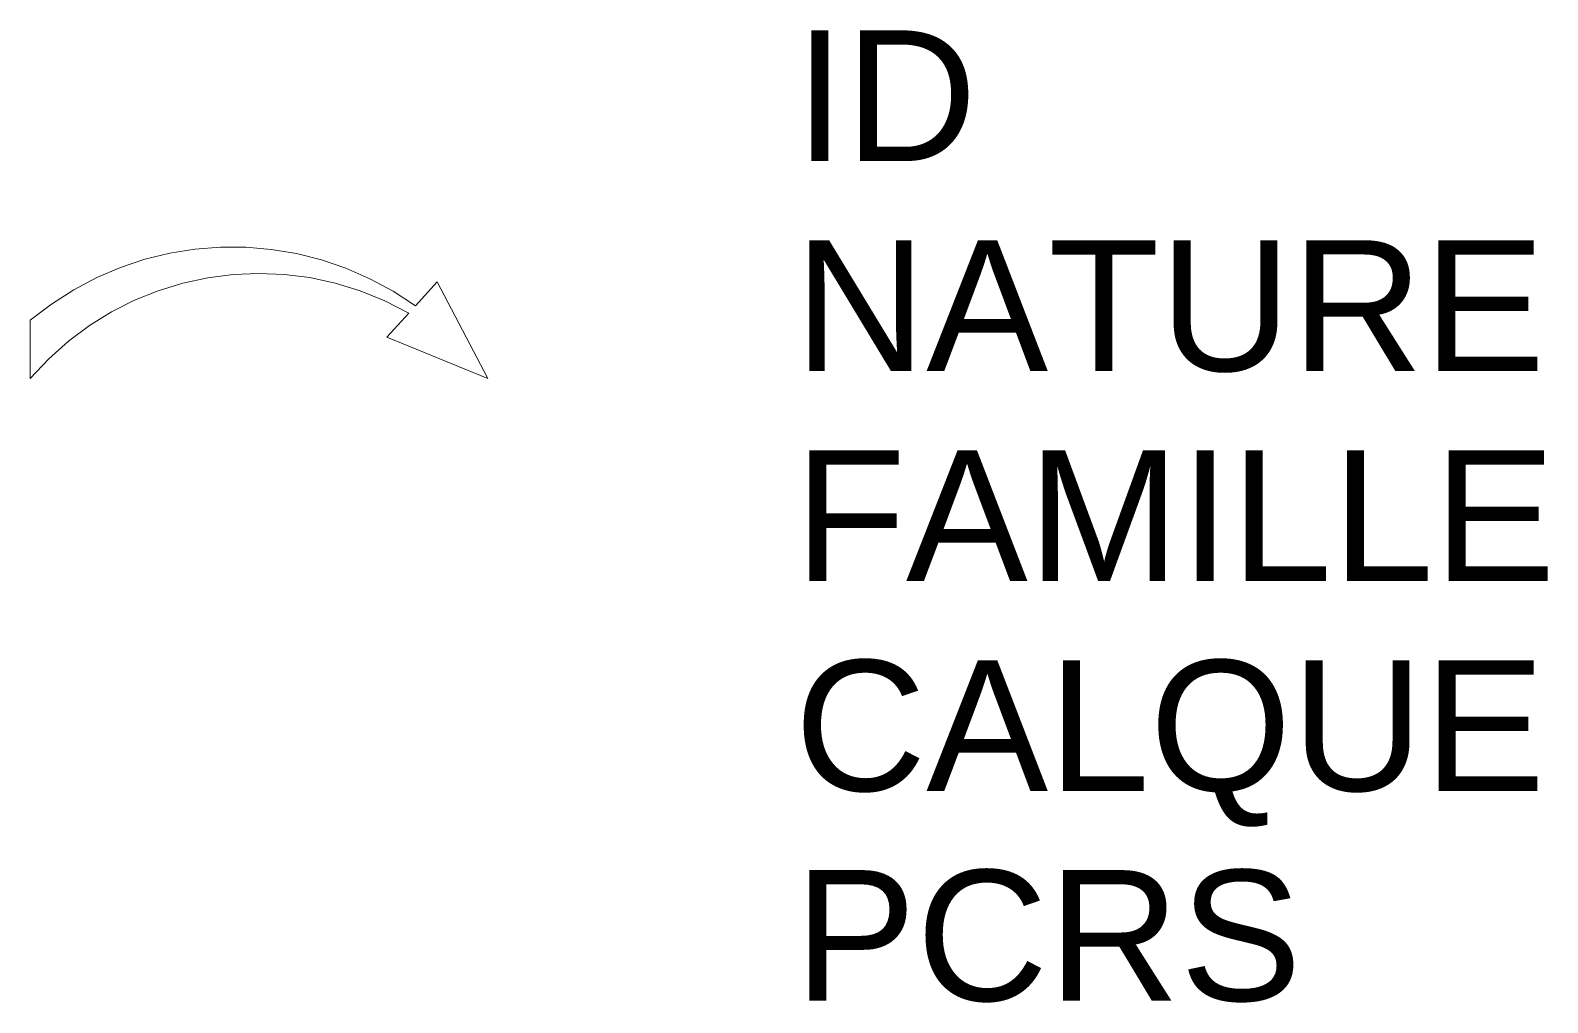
# Model space of a CAD drawing. Header units: metres. Extents: x 3163.62 to 3165.94, y 1729.04 to 1730.53.
import ezdxf

# ---------------------------------------------------------------- set-up
doc = ezdxf.new("R2010")
doc.units = ezdxf.units.M
doc.linetypes.add('Socle_Continu', pattern=[2.5, 2.5, 0])
doc.linetypes.add('Topo_Continu', pattern=[2.5, 2.5, 0])
doc.layers.add('PROPR_SCS', color=190, linetype='Socle_Continu', lineweight=13)
doc.styles.get("Standard").update_dxf_attribs({"font": 'arial.ttf'})

msp = doc.modelspace()

# ---------------------------------------------------------------- linework, layer by layer
at = {"layer": 'PROPR_SCS', "linetype": 'Topo_Continu', "flags": 128}
msp.add_lwpolyline([(3163.6173, 1729.9959), (3163.6173, 1730.0851, -0.342173), (3164.2064, 1730.1072), (3164.2398, 1730.144), (3164.3175, 1729.9959), (3164.1629, 1730.0595), (3164.1963, 1730.0961, 0.359754)], format="xyb", close=True, dxfattribs=at)

# ---------------------------------------------------------------- texts
at = {"layer": 'PROPR_SCS', "linetype": 'Topo_Continu', "flags": 9}
for tag, p, s in [('ID', (3164.7863, 1730.3288), 'VP_2832'), ('NATURE', (3164.7863, 1730.0075), 'Appartenance bâtiment')]:
    msp.add_attdef(tag, p, s, height=0.2, dxfattribs=at)
at = {"layer": 'PROPR_SCS', "linetype": 'Socle_Continu', "flags": 9}
for tag, p, s in [('FAMILLE', (3164.7863, 1729.6862), 'Propriété'), ('CALQUE', (3164.7863, 1729.3649), 'PROPR_SCS'), ('PCRS', (3164.7863, 1729.0437), 'HabillageSymbole')]:
    msp.add_attdef(tag, p, s, height=0.2, dxfattribs=at)

doc.saveas('drawing.dxf')
